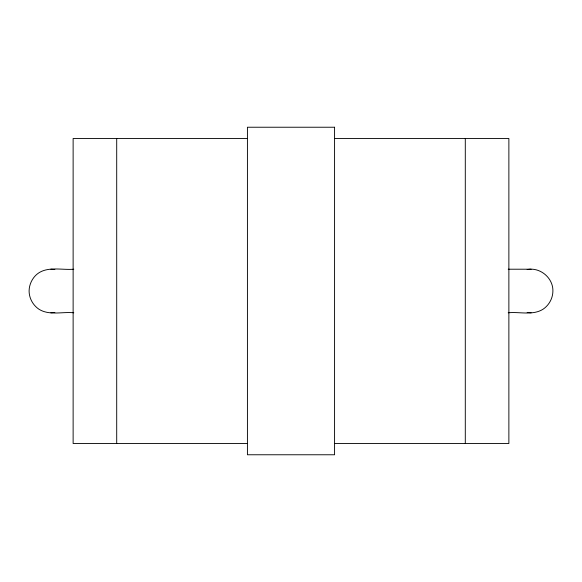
<?xml version="1.0" encoding="UTF-8"?>
<svg xmlns="http://www.w3.org/2000/svg" width="582" height="582" viewBox="0 0 582 582"><rect width="100%" height="100%" fill="white"/><g stroke="black" fill="none" stroke-linecap="round" stroke-linejoin="round"><path stroke-width="0.87" d="M73.783 269.211C61.234 270.31 45.571 265.428 35.48 275.592C31.508 279.709 29.158 285.267 29.1 291C29.136 298.246 32.948 305.215 38.965 309.238C49.368 315.757 62.339 311.588 73.783 312.789M50.889 312.789L54.854 312.425M527.147 269.575C540.001 266.891 553.198 277.876 552.9 291C552.864 298.246 549.052 305.215 543.035 309.238C532.632 315.757 519.661 311.588 508.217 312.789M247.423 138.487L73.128 138.487L73.128 443.513L247.423 443.513M334.577 138.487L508.872 138.487L508.872 443.513L334.577 443.513M508.217 269.211L531.111 269.211M527.147 312.425L531.111 312.789M50.889 269.211L54.854 269.575M465.294 138.487L465.294 443.513M116.706 138.487L116.706 443.513M334.577 127.232L247.423 127.232L247.423 454.768L334.577 454.768L334.577 127.232"/></g></svg>
